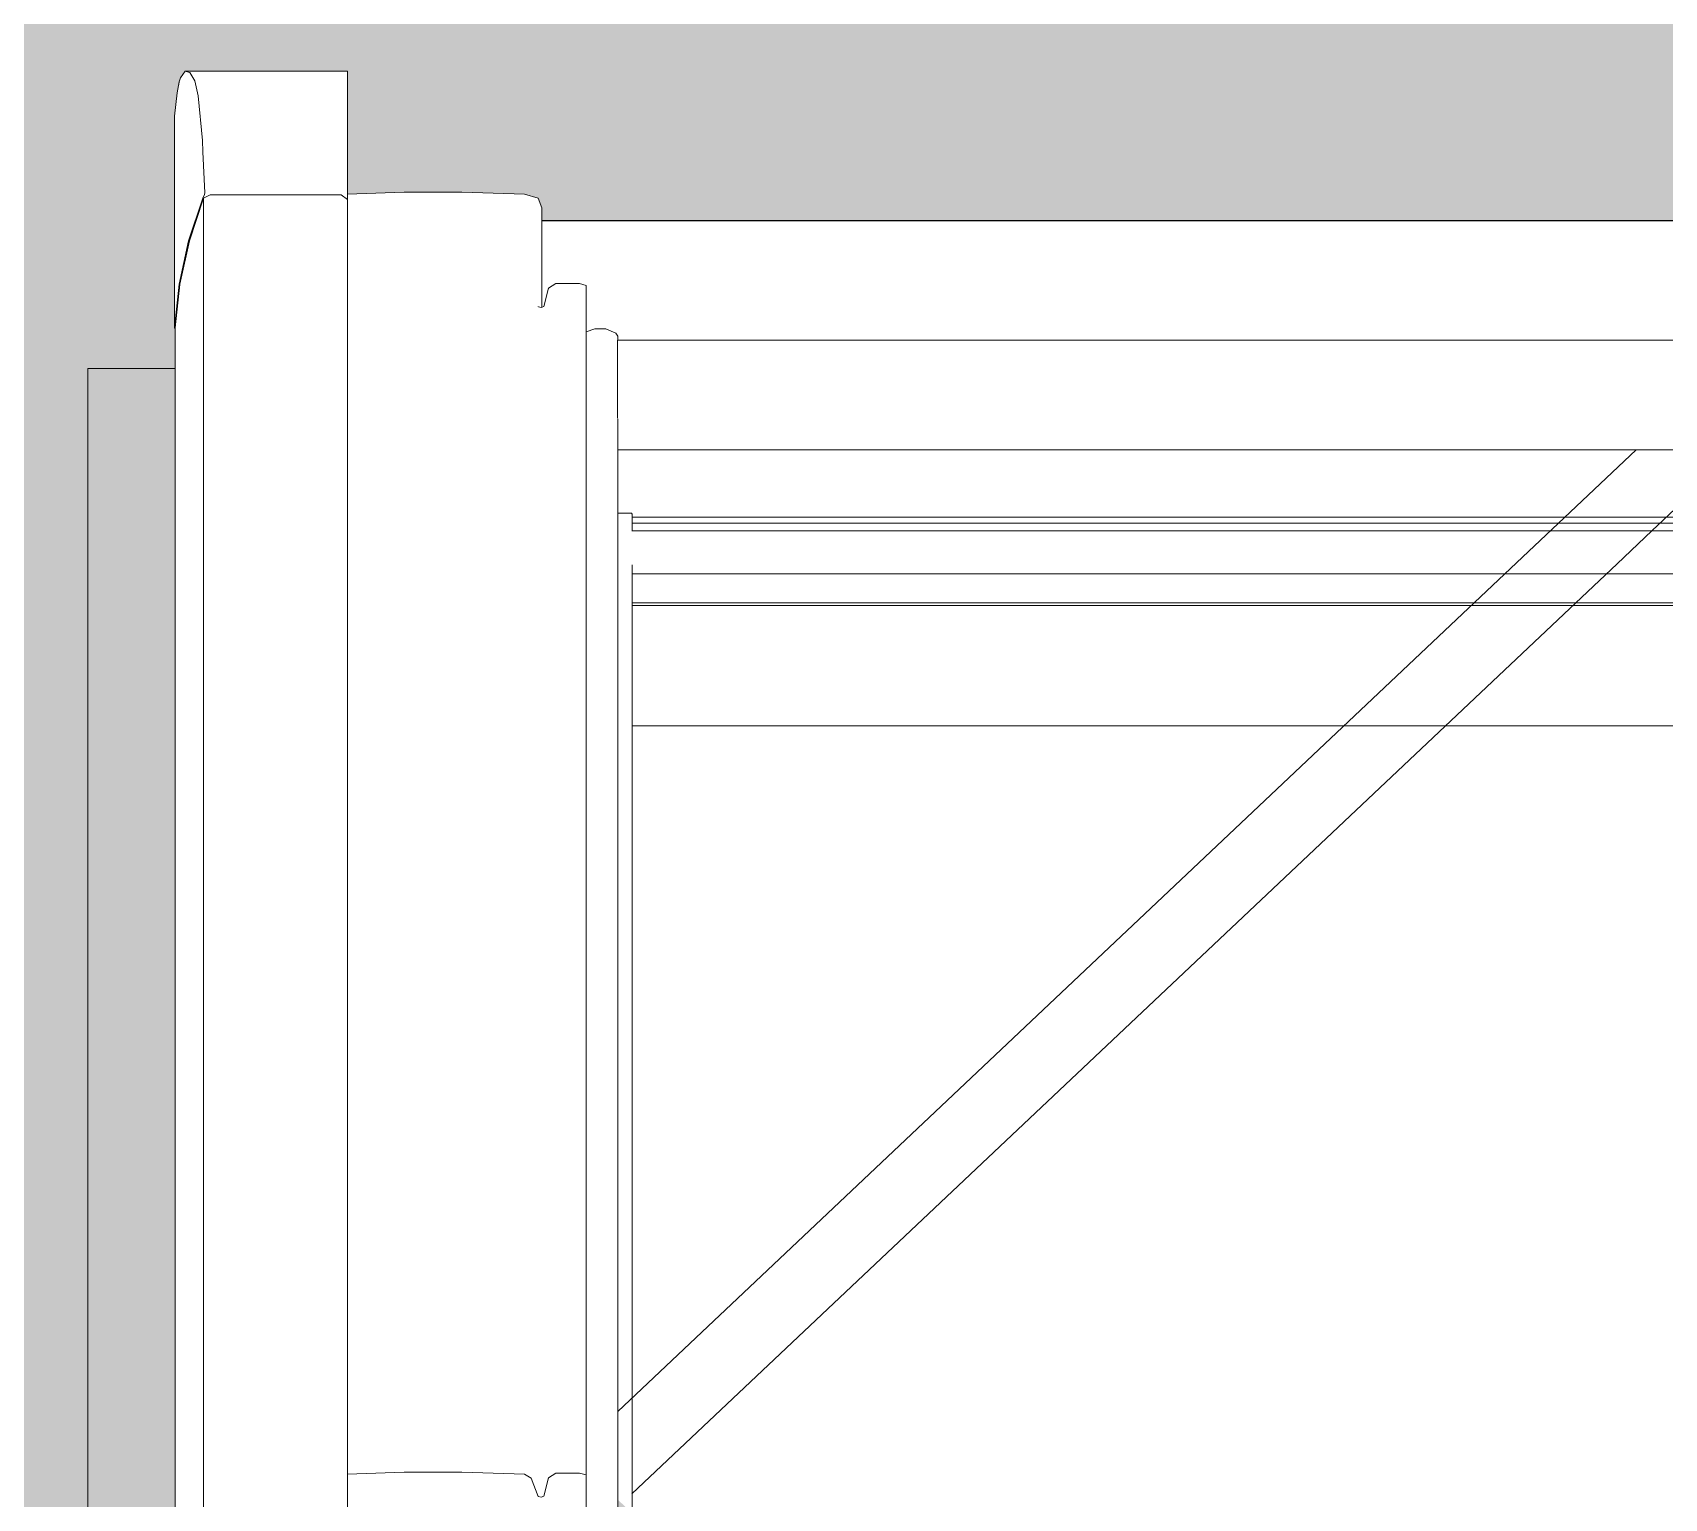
# Model space of a CAD drawing. Header units: metres. Extents: x -208 to 1512, y -277 to 123.
# Drawn here: x 841.4337 to 841.8912, y -2.5162 to -2.1051 of the extents above; entities that cross this region are included whole.
import ezdxf

# ---------------------------------------------------------------- set-up
doc = ezdxf.new("R2010")
doc.units = ezdxf.units.M
doc.header["$MEASUREMENT"] = 0
doc.linetypes.add('Wipeout_Contour', pattern=[1, 0, -1])
for name, color, linetype in [('325 Dachfenster', 7, 'Continuous'), ('330 Dachaufbau', 7, 'Continuous'), ('918 Lageplan Beschriftung.x', 7, 'Continuous')]:
    doc.layers.add(name, color=color, linetype=linetype)

# ---------------------------------------------------------------- blocks, each defined once
blk = doc.blocks.new('Dachfläche_60_5', base_point=(837.91228, -4.6))
at = {"layer": '330 Dachaufbau', "linetype": 'Continuous', "lineweight": 0, "true_color": 0x000000}
h = blk.add_hatch(color=18, dxfattribs=at)
h.paths.add_polyline_path([(844.09731, -4.5), (844.09716, -4.54333), (844.09697, -4.6), (844.22771, -4.6), (844.24327, 0.07), (843.21228, 0.07), (843.21228, -0.77152), (841.46228, -0.77152), (841.46228, 0.07), (840.45228, 0.07), (840.45228, -0.4), (840.76228, -0.4), (840.76228, -0.73528), (837.91228, -0.73528), (837.91228, -4.5)])
h.paths.add_polyline_path([(843.18728, -3.79873), (841.48728, -3.79873), (841.48728, -2.1975), (843.18728, -2.1975)], flags=0)
h.paths.add_polyline_path([(840.24913, -2.1975), (840.24913, -3.79873), (838.54913, -3.79873), (838.54913, -2.1975)], flags=0)
at = {"color": 254, "linetype": 'Wipeout_Contour', "lineweight": 0, "ltscale": 3369.361312}
blk.add_wipeout([(843.18728, -2.22224), (843.18728, -2.1975), (841.48728, -2.1975), (841.48728, -2.22224)], dxfattribs=at).dxf.layer = '330 Dachaufbau'
at = {"color": 254, "linetype": 'Wipeout_Contour', "lineweight": 0, "ltscale": 3369.361913}
blk.add_wipeout([(843.18728, -2.27528), (843.18728, -2.2576), (841.48728, -2.2576), (841.48728, -2.27528)], dxfattribs=at).dxf.layer = '330 Dachaufbau'
at = {"layer": '330 Dachaufbau', "color": 7, "linetype": 'Continuous', "lineweight": 18, "flags": 128}
for points in [[(843.18728, -2.1975), (841.48728, -2.1975)], [(841.48728, -2.27528), (843.18728, -2.27528)]]:
    blk.add_lwpolyline(points, dxfattribs=at)
at = {"color": 254, "linetype": 'Wipeout_Contour', "lineweight": 0, "ltscale": 3369.36163}
blk.add_wipeout([(843.18728, -2.2576), (843.18728, -2.22224), (841.48728, -2.22224), (841.48728, -2.2576)], dxfattribs=at).dxf.layer = '330 Dachaufbau'
at = {"layer": '330 Dachaufbau', "color": 7, "linetype": 'Continuous', "lineweight": 18, "flags": 128}
blk.add_lwpolyline([(841.48728, -2.1975), (841.48728, -3.79873)], dxfattribs=at)
blk = doc.blocks.new('VELUX SlopeRoofBundle[39]_5', base_point=(825.25728, 0))
at = {"color": 254, "linetype": 'Wipeout_Contour', "lineweight": 0, "ltscale": 3365.987721}
blk.add_wipeout([(841.4801, -2.1228), (841.48131, -2.13533), (841.52193, -2.13533), (841.52193, -2.1228)], dxfattribs=at).dxf.layer = '325 Dachfenster'
at = {"color": 254, "linetype": 'Wipeout_Contour', "lineweight": 0, "ltscale": 3366.106809}
blk.add_wipeout([(841.48143, -2.13852), (841.48143, -2.15157), (841.48185, -2.15046), (841.48194, -2.15004)], dxfattribs=at).dxf.layer = '325 Dachfenster'
at = {"color": 254, "linetype": 'Wipeout_Contour', "lineweight": 0, "ltscale": 6735.217133}
blk.add_wipeout([(841.59763, -2.2132), (841.59773, -2.21347), (841.59773, -2.21425), (842.20053, -2.21425), (842.20053, -2.21347), (842.20063, -2.2132), (842.20063, -2.21235), (841.59763, -2.21235)], dxfattribs=at).dxf.layer = '325 Dachfenster'
at = {"color": 254, "linetype": 'Wipeout_Contour', "lineweight": 0, "ltscale": 3367.608858}
blk.add_wipeout([(841.59773, -2.22217), (842.20053, -2.22217), (842.20053, -2.2221), (841.59773, -2.2221)], dxfattribs=at).dxf.layer = '325 Dachfenster'
at = {"color": 254, "linetype": 'Wipeout_Contour', "lineweight": 0, "ltscale": 3366.136235}
blk.add_wipeout([(841.53783, -2.50891), (841.52193, -2.50942), (841.52193, -2.69331), (841.53783, -2.69331)], dxfattribs=at).dxf.layer = '325 Dachfenster'
at = {"color": 254, "linetype": 'Wipeout_Contour', "lineweight": 0, "ltscale": 3366.306846}
blk.add_wipeout([(841.57163, -2.50947), (841.57163, -2.69331), (841.57343, -2.69331), (841.57343, -2.51053)], dxfattribs=at).dxf.layer = '325 Dachfenster'
at = {"color": 254, "linetype": 'Wipeout_Contour', "lineweight": 0, "ltscale": 3366.368635}
blk.add_wipeout([(841.58703, -2.50919), (841.58703, -2.69331), (841.58893, -2.69331), (841.58893, -2.50968)], dxfattribs=at).dxf.layer = '325 Dachfenster'
at = {"color": 254, "linetype": 'Wipeout_Contour', "lineweight": 0, "ltscale": 3367.60875}
blk.add_wipeout([(841.59763, -2.21235), (842.20063, -2.21235), (842.20063, -2.2115), (841.59763, -2.2115)], dxfattribs=at).dxf.layer = '325 Dachfenster'
at = {"color": 254, "linetype": 'Wipeout_Contour', "lineweight": 0, "ltscale": 3367.608843}
blk.add_wipeout([(841.59773, -2.21934), (841.59773, -2.2221), (842.20053, -2.2221), (842.20053, -2.21934)], dxfattribs=at).dxf.layer = '325 Dachfenster'
at = {"color": 254, "linetype": 'Wipeout_Contour', "lineweight": 0, "ltscale": 3366.268035}
blk.add_wipeout([(841.55403, -2.50891), (841.55403, -2.69331), (841.57163, -2.69331), (841.57163, -2.50947)], dxfattribs=at).dxf.layer = '325 Dachfenster'
at = {"color": 254, "linetype": 'Wipeout_Contour', "lineweight": 0, "ltscale": 3367.608719}
blk.add_wipeout([(841.59763, -2.2115), (842.20063, -2.2115), (842.20063, -2.20648), (841.59763, -2.20648)], dxfattribs=at).dxf.layer = '325 Dachfenster'
at = {"color": 254, "linetype": 'Wipeout_Contour', "lineweight": 0, "ltscale": 3367.60878}
blk.add_wipeout([(841.59773, -2.21531), (842.20053, -2.21531), (842.20053, -2.21425), (841.59773, -2.21425)], dxfattribs=at).dxf.layer = '325 Dachfenster'
at = {"color": 254, "linetype": 'Wipeout_Contour', "lineweight": 0, "ltscale": 3366.200426}
blk.add_wipeout([(841.53783, -2.69331), (841.55403, -2.69331), (841.55403, -2.50891), (841.53783, -2.50891)], dxfattribs=at).dxf.layer = '325 Dachfenster'
at = {"color": 254, "linetype": 'Wipeout_Contour', "lineweight": 0, "ltscale": 3366.314521}
blk.add_wipeout([(841.57343, -2.51053), (841.57343, -2.69331), (841.57543, -2.69331), (841.57543, -2.51569)], dxfattribs=at).dxf.layer = '325 Dachfenster'
at = {"color": 254, "linetype": 'Wipeout_Contour', "lineweight": 0, "ltscale": 3366.13323}
blk.add_wipeout([(841.52193, -2.50942), (841.53783, -2.50891), (841.53783, -2.17519), (841.52193, -2.1757)], dxfattribs=at).dxf.layer = '325 Dachfenster'
at = {"color": 254, "linetype": 'Wipeout_Contour', "lineweight": 0, "ltscale": 3367.608789}
blk.add_wipeout([(841.59773, -2.21531), (841.59773, -2.21595), (842.20053, -2.21595), (842.20053, -2.21531)], dxfattribs=at).dxf.layer = '325 Dachfenster'
at = {"color": 254, "linetype": 'Wipeout_Contour', "lineweight": 0, "ltscale": 3366.32327}
blk.add_wipeout([(841.57623, -2.51591), (841.57623, -2.69331), (841.57703, -2.69331), (841.57703, -2.51562)], dxfattribs=at).dxf.layer = '325 Dachfenster'
at = {"color": 254, "linetype": 'Wipeout_Contour', "lineweight": 0, "ltscale": 3367.608814}
blk.add_wipeout([(841.59773, -2.21934), (842.20053, -2.21934), (842.20053, -2.21666), (841.59773, -2.21666)], dxfattribs=at).dxf.layer = '325 Dachfenster'
at = {"color": 254, "linetype": 'Wipeout_Contour', "lineweight": 0, "ltscale": 3366.320069}
blk.add_wipeout([(841.57543, -2.51569), (841.57543, -2.69331), (841.57623, -2.69331), (841.57623, -2.51591)], dxfattribs=at).dxf.layer = '325 Dachfenster'
at = {"color": 254, "linetype": 'Wipeout_Contour', "lineweight": 0, "ltscale": 3367.608796}
blk.add_wipeout([(841.59773, -2.21595), (841.59773, -2.21666), (842.20053, -2.21666), (842.20053, -2.21595)], dxfattribs=at).dxf.layer = '325 Dachfenster'
at = {"color": 254, "linetype": 'Wipeout_Contour', "lineweight": 0, "ltscale": 3366.327521}
blk.add_wipeout([(841.57703, -2.51562), (841.57703, -2.69331), (841.57833, -2.69331), (841.57833, -2.51046)], dxfattribs=at).dxf.layer = '325 Dachfenster'
at = {"color": 254, "linetype": 'Wipeout_Contour', "lineweight": 0, "ltscale": 3366.31146}
blk.add_wipeout([(841.57543, -2.18197), (841.57343, -2.17681), (841.57343, -2.51053), (841.57543, -2.51569)], dxfattribs=at).dxf.layer = '325 Dachfenster'
at = {"color": 254, "linetype": 'Wipeout_Contour', "lineweight": 0, "ltscale": 3366.334248}
blk.add_wipeout([(841.57833, -2.69331), (841.58043, -2.69331), (841.58043, -2.50919), (841.57833, -2.51046)], dxfattribs=at).dxf.layer = '325 Dachfenster'
at = {"color": 254, "linetype": 'Wipeout_Contour', "lineweight": 0, "ltscale": 3366.26503}
blk.add_wipeout([(841.55403, -2.17519), (841.55403, -2.50891), (841.57163, -2.50947), (841.57163, -2.17575)], dxfattribs=at).dxf.layer = '325 Dachfenster'
at = {"color": 254, "linetype": 'Wipeout_Contour', "lineweight": 0, "ltscale": 3366.351627}
blk.add_wipeout([(841.58703, -2.50919), (841.58043, -2.50919), (841.58043, -2.69331), (841.58703, -2.69331)], dxfattribs=at).dxf.layer = '325 Dachfenster'
at = {"color": 254, "linetype": 'Wipeout_Contour', "lineweight": 0, "ltscale": 3366.19743}
blk.add_wipeout([(841.53783, -2.17519), (841.53783, -2.50891), (841.55403, -2.50891), (841.55403, -2.17519)], dxfattribs=at).dxf.layer = '325 Dachfenster'
at = {"color": 254, "linetype": 'Wipeout_Contour', "lineweight": 0, "ltscale": 3366.303837}
blk.add_wipeout([(841.57163, -2.17575), (841.57163, -2.50947), (841.57343, -2.51053), (841.57343, -2.17681)], dxfattribs=at).dxf.layer = '325 Dachfenster'
at = {"color": 254, "linetype": 'Wipeout_Contour', "lineweight": 0, "ltscale": 3366.36537}
blk.add_wipeout([(841.58703, -2.1755), (841.58703, -2.50919), (841.58893, -2.50968), (841.58893, -2.176)], dxfattribs=at).dxf.layer = '325 Dachfenster'
at = {"color": 254, "linetype": 'Wipeout_Contour', "lineweight": 0, "ltscale": 3366.131219}
blk.add_wipeout([(841.52193, -2.1757), (841.53783, -2.17519), (841.53783, -2.14987), (841.52193, -2.15039)], dxfattribs=at).dxf.layer = '325 Dachfenster'
at = {"color": 254, "linetype": 'Wipeout_Contour', "lineweight": 0, "ltscale": 5050.221632}
blk.add_wipeout([(841.57553, -2.182), (841.57543, -2.18197), (841.57543, -2.51569), (841.57623, -2.51591), (841.57623, -2.18222), (841.57553, -2.18204)], dxfattribs=at).dxf.layer = '325 Dachfenster'
at = {"layer": '325 Dachfenster', "linetype": 'Continuous', "lineweight": 0, "flags": 128}
blk.add_lwpolyline([(841.57343, -2.51053), (841.57163, -2.50947)], dxfattribs=at)
at = {"color": 254, "linetype": 'Wipeout_Contour', "lineweight": 0, "ltscale": 3366.19544}
blk.add_wipeout([(841.55403, -2.14987), (841.53783, -2.14987), (841.53783, -2.17519), (841.55403, -2.17519)], dxfattribs=at).dxf.layer = '325 Dachfenster'
at = {"color": 254, "linetype": 'Wipeout_Contour', "lineweight": 0, "ltscale": 11783.939743}
blk.add_wipeout([(841.47343, -2.18793), (841.47363, -2.18808), (841.47363, -2.18793), (841.47493, -2.17569), (841.47763, -2.16352), (841.48163, -2.15157), (841.48343, -2.15061), (841.52023, -2.15061), (841.52193, -2.15186), (841.52193, -2.15046), (841.48185, -2.15046), (841.48143, -2.15157), (841.47743, -2.16352), (841.47473, -2.17569)], dxfattribs=at).dxf.layer = '325 Dachfenster'
at = {"color": 254, "linetype": 'Wipeout_Contour', "lineweight": 0, "ltscale": 3366.320298}
blk.add_wipeout([(841.57623, -2.18222), (841.57623, -2.51591), (841.57703, -2.51562), (841.57703, -2.18194)], dxfattribs=at).dxf.layer = '325 Dachfenster'
at = {"color": 254, "linetype": 'Wipeout_Contour', "lineweight": 0, "ltscale": 4207.29318}
blk.add_wipeout([(841.47343, -2.12852), (841.47343, -2.18793), (841.47473, -2.17569), (841.47473, -2.11886), (841.4742, -2.12203)], dxfattribs=at).dxf.layer = '325 Dachfenster'
at = {"color": 254, "linetype": 'Wipeout_Contour', "lineweight": 0, "ltscale": 3366.324499}
blk.add_wipeout([(841.57703, -2.18194), (841.57703, -2.51562), (841.57833, -2.51046), (841.57833, -2.17678)], dxfattribs=at).dxf.layer = '325 Dachfenster'
at = {"layer": '325 Dachfenster', "linetype": 'Continuous', "lineweight": 0, "flags": 128}
for points in [[(841.57543, -2.51569), (841.57343, -2.51053)], [(841.57623, -2.51591), (841.57543, -2.51569)], [(841.57703, -2.51562), (841.57623, -2.51591)]]:
    blk.add_lwpolyline(points, dxfattribs=at)
at = {"color": 254, "linetype": 'Wipeout_Contour', "lineweight": 0, "ltscale": 5049.09431}
blk.add_wipeout([(841.47473, -2.17569), (841.47743, -2.16352), (841.47743, -2.11619), (841.47643, -2.11589), (841.47513, -2.11774), (841.47473, -2.11886)], dxfattribs=at).dxf.layer = '325 Dachfenster'
at = {"color": 254, "linetype": 'Wipeout_Contour', "lineweight": 0, "ltscale": 2525.226243}
blk.add_wipeout([(841.57163, -2.17575), (841.57543, -2.1515), (841.57163, -2.15044)], dxfattribs=at).dxf.layer = '325 Dachfenster'
at = {"color": 254, "linetype": 'Wipeout_Contour', "lineweight": 0, "ltscale": 3366.331279}
blk.add_wipeout([(841.58043, -2.1755), (841.57833, -2.17678), (841.57833, -2.51046), (841.58043, -2.50919)], dxfattribs=at).dxf.layer = '325 Dachfenster'
at = {"color": 254, "linetype": 'Wipeout_Contour', "lineweight": 0, "ltscale": 6731.719533}
blk.add_wipeout([(841.47743, -2.11619), (841.47743, -2.16352), (841.48143, -2.15157), (841.48143, -2.13852), (841.48131, -2.13533), (841.4801, -2.1228), (841.47914, -2.11859), (841.47773, -2.11624)], dxfattribs=at).dxf.layer = '325 Dachfenster'
at = {"color": 254, "linetype": 'Wipeout_Contour', "lineweight": 0, "ltscale": 2524.756783}
blk.add_wipeout([(841.57543, -2.1515), (841.57163, -2.17575), (841.57343, -2.17681)], dxfattribs=at).dxf.layer = '325 Dachfenster'
at = {"color": 254, "linetype": 'Wipeout_Contour', "lineweight": 0, "ltscale": 4207.047148}
blk.add_wipeout([(841.47363, -2.18793), (841.47363, -2.75824), (841.47473, -2.74788), (841.47493, -2.74698), (841.47493, -2.17569)], dxfattribs=at).dxf.layer = '325 Dachfenster'
at = {"color": 254, "linetype": 'Wipeout_Contour', "lineweight": 0, "ltscale": 3366.348703}
blk.add_wipeout([(841.58703, -2.1755), (841.58043, -2.1755), (841.58043, -2.50919), (841.58703, -2.50919)], dxfattribs=at).dxf.layer = '325 Dachfenster'
at = {"layer": '325 Dachfenster', "linetype": 'Continuous', "lineweight": 0, "flags": 128}
for points in [[(841.57833, -2.51046), (841.57703, -2.51562)], [(841.58043, -2.50919), (841.57833, -2.51046)]]:
    blk.add_lwpolyline(points, dxfattribs=at)
at = {"color": 254, "linetype": 'Wipeout_Contour', "lineweight": 0, "ltscale": 4207.939879}
blk.add_wipeout([(841.47643, -2.11589), (841.47743, -2.11619), (841.47773, -2.11624), (841.52193, -2.11624), (841.52193, -2.11589)], dxfattribs=at).dxf.layer = '325 Dachfenster'
at = {"color": 254, "linetype": 'Wipeout_Contour', "lineweight": 0, "ltscale": 3365.991884}
blk.add_wipeout([(841.52193, -2.11859), (841.47914, -2.11859), (841.4801, -2.1228), (841.52193, -2.1228)], dxfattribs=at).dxf.layer = '325 Dachfenster'
at = {"color": 254, "linetype": 'Wipeout_Contour', "lineweight": 0, "ltscale": 4207.983558}
blk.add_wipeout([(841.48131, -2.13533), (841.48143, -2.13852), (841.48194, -2.15004), (841.52193, -2.15004), (841.52193, -2.13533)], dxfattribs=at).dxf.layer = '325 Dachfenster'
at = {"color": 254, "linetype": 'Wipeout_Contour', "lineweight": 0, "ltscale": 3365.978814}
blk.add_wipeout([(841.57543, -2.1515), (841.57343, -2.17681), (841.57543, -2.1819), (841.57643, -2.15426)], dxfattribs=at).dxf.layer = '325 Dachfenster'
at = {"color": 254, "linetype": 'Wipeout_Contour', "lineweight": 0, "ltscale": 4206.977883}
blk.add_wipeout([(841.47493, -2.17569), (841.47493, -2.74698), (841.47743, -2.73571), (841.47763, -2.73511), (841.47763, -2.16352)], dxfattribs=at).dxf.layer = '325 Dachfenster'
at = {"color": 254, "linetype": 'Wipeout_Contour', "lineweight": 0, "ltscale": 11786.632685}
blk.add_wipeout([(841.58893, -2.18898), (841.59133, -2.18816), (841.59443, -2.18823), (841.59723, -2.18936), (841.59773, -2.19021), (841.59773, -2.19134), (842.20053, -2.19134), (842.20053, -2.19021), (842.20103, -2.18936), (842.20383, -2.18823), (842.20693, -2.18816), (842.20933, -2.18898), (842.20933, -2.18441), (841.58893, -2.18441)], dxfattribs=at).dxf.layer = '325 Dachfenster'
at = {"layer": '325 Dachfenster', "linetype": 'Continuous', "lineweight": 0, "flags": 128}
for points in [[(841.47343, -2.12852), (841.47343, -2.18793)], [(841.47343, -2.18793), (841.47363, -2.18808)], [(841.47363, -2.18793), (841.47363, -2.75824)]]:
    blk.add_lwpolyline(points, dxfattribs=at)
at = {"color": 254, "linetype": 'Wipeout_Contour', "lineweight": 0, "ltscale": 3365.980143}
blk.add_wipeout([(841.52193, -2.11624), (841.47773, -2.11624), (841.47914, -2.11859), (841.52193, -2.11859)], dxfattribs=at).dxf.layer = '325 Dachfenster'
at = {"color": 254, "linetype": 'Wipeout_Contour', "lineweight": 0, "ltscale": 3366.017137}
blk.add_wipeout([(841.48185, -2.15046), (841.52193, -2.15046), (841.52193, -2.15004), (841.48194, -2.15004)], dxfattribs=at).dxf.layer = '325 Dachfenster'
at = {"color": 254, "linetype": 'Wipeout_Contour', "lineweight": 0, "ltscale": 3366.263018}
blk.add_wipeout([(841.57163, -2.15044), (841.55403, -2.14987), (841.55403, -2.17519), (841.57163, -2.17575)], dxfattribs=at).dxf.layer = '325 Dachfenster'
at = {"color": 254, "linetype": 'Wipeout_Contour', "lineweight": 0, "ltscale": 5891.529888}
blk.add_wipeout([(841.57543, -2.1819), (841.57546, -2.18198), (841.57553, -2.182), (841.57553, -2.18204), (841.57623, -2.18222), (841.57643, -2.18215), (841.57643, -2.15426)], dxfattribs=at).dxf.layer = '325 Dachfenster'
at = {"color": 254, "linetype": 'Wipeout_Contour', "lineweight": 0, "ltscale": 3366.37536}
blk.add_wipeout([(841.58893, -2.18898), (841.58893, -2.69331), (841.59133, -2.69331), (841.59133, -2.18816)], dxfattribs=at).dxf.layer = '325 Dachfenster'
at = {"color": 254, "linetype": 'Wipeout_Contour', "lineweight": 0, "ltscale": 3367.608592}
blk.add_wipeout([(841.59763, -2.20216), (842.20063, -2.20216), (842.20063, -2.19156), (841.59763, -2.19156)], dxfattribs=at).dxf.layer = '325 Dachfenster'
at = {"layer": '325 Dachfenster', "linetype": 'Continuous', "lineweight": 0, "flags": 128}
for points in [[(841.47643, -2.11589), (841.52193, -2.11589)], [(841.57643, -2.15426), (841.57543, -2.1515)], [(841.58893, -2.50968), (841.58703, -2.50919), (841.58043, -2.50919)]]:
    blk.add_lwpolyline(points, dxfattribs=at)
at = {"color": 254, "linetype": 'Wipeout_Contour', "lineweight": 0, "ltscale": 4206.971024}
blk.add_wipeout([(841.47763, -2.16352), (841.47763, -2.73511), (841.48143, -2.72376), (841.48163, -2.72323), (841.48163, -2.15157)], dxfattribs=at).dxf.layer = '325 Dachfenster'
at = {"color": 254, "linetype": 'Wipeout_Contour', "lineweight": 0, "ltscale": 3367.608251}
blk.add_wipeout([(841.57643, -2.1579), (841.57643, -2.16985), (842.22183, -2.16985), (842.22183, -2.1579)], dxfattribs=at).dxf.layer = '325 Dachfenster'
at = {"color": 254, "linetype": 'Wipeout_Contour', "lineweight": 0, "ltscale": 3365.342165}
blk.add_wipeout([(841.57543, -2.1819), (841.57343, -2.17681), (841.57543, -2.18197), (841.57546, -2.18198)], dxfattribs=at).dxf.layer = '325 Dachfenster'
at = {"color": 254, "linetype": 'Wipeout_Contour', "lineweight": 0, "ltscale": 3366.386434}
blk.add_wipeout([(841.59133, -2.18816), (841.59133, -2.69331), (841.59443, -2.69331), (841.59443, -2.18823)], dxfattribs=at).dxf.layer = '325 Dachfenster'
at = {"color": 254, "linetype": 'Wipeout_Contour', "lineweight": 0, "ltscale": 3367.608536}
blk.add_wipeout([(841.59763, -2.19156), (842.20063, -2.19156), (842.20063, -2.19134), (841.59763, -2.19134)], dxfattribs=at).dxf.layer = '325 Dachfenster'
at = {"color": 254, "linetype": 'Wipeout_Contour', "lineweight": 0, "ltscale": 3367.60867}
blk.add_wipeout([(841.59763, -2.20216), (841.59763, -2.20648), (842.20063, -2.20648), (842.20063, -2.20216)], dxfattribs=at).dxf.layer = '325 Dachfenster'
at = {"layer": '325 Dachfenster', "linetype": 'Continuous', "lineweight": 0, "flags": 128}
blk.add_lwpolyline([(841.59133, -2.18816), (841.58893, -2.18898)], dxfattribs=at)
at = {"color": 254, "linetype": 'Wipeout_Contour', "lineweight": 0, "ltscale": 5049.596394}
blk.add_wipeout([(841.48163, -2.72323), (841.48188, -2.72258), (841.48197, -2.72249), (841.48343, -2.72249), (841.48343, -2.15061), (841.48163, -2.15157)], dxfattribs=at).dxf.layer = '325 Dachfenster'
at = {"color": 254, "linetype": 'Wipeout_Contour', "lineweight": 0, "ltscale": 3367.608189}
blk.add_wipeout([(841.57643, -2.1579), (842.22183, -2.1579), (842.22183, -2.15783), (841.57643, -2.15783)], dxfattribs=at).dxf.layer = '325 Dachfenster'
at = {"color": 254, "linetype": 'Wipeout_Contour', "lineweight": 0, "ltscale": 13470.433911}
blk.add_wipeout([(842.22183, -2.16985), (841.57643, -2.16985), (841.57643, -2.18215), (841.57703, -2.18194), (841.57833, -2.17678), (841.58043, -2.1755), (841.58703, -2.1755), (841.58893, -2.176), (841.58893, -2.18441), (842.20933, -2.18441), (842.20933, -2.176), (842.21123, -2.1755), (842.21783, -2.1755), (842.21993, -2.17678), (842.22123, -2.18194), (842.22183, -2.18215)], dxfattribs=at).dxf.layer = '325 Dachfenster'
at = {"color": 254, "linetype": 'Wipeout_Contour', "lineweight": 0, "ltscale": 3366.398244}
blk.add_wipeout([(841.59443, -2.18823), (841.59443, -2.69331), (841.59723, -2.69331), (841.59723, -2.18936)], dxfattribs=at).dxf.layer = '325 Dachfenster'
at = {"layer": '325 Dachfenster', "linetype": 'Continuous', "lineweight": 0, "flags": 128}
for points in [[(841.57643, -2.18215), (841.57643, -2.15426)], [(841.57643, -2.15783), (842.22183, -2.15783)], [(841.57703, -2.18194), (841.57833, -2.17678)], [(841.57833, -2.17678), (841.58043, -2.1755)], [(841.58043, -2.1755), (841.58703, -2.1755), (841.58893, -2.176)], [(841.58893, -2.176), (841.58893, -2.50968), (841.58893, -2.69331)], [(841.57546, -2.18198), (841.57543, -2.1819)], [(841.57553, -2.182), (841.57553, -2.18204)], [(841.57553, -2.18204), (841.57623, -2.18222)], [(841.57623, -2.18222), (841.57703, -2.18194)], [(841.59443, -2.18823), (841.59133, -2.18816)]]:
    blk.add_lwpolyline(points, dxfattribs=at)
at = {"color": 254, "linetype": 'Wipeout_Contour', "lineweight": 0, "ltscale": 3366.022232}
blk.add_wipeout([(841.48343, -2.15061), (841.48343, -2.72249), (841.52023, -2.72249), (841.52023, -2.15061)], dxfattribs=at).dxf.layer = '325 Dachfenster'
at = {"color": 254, "linetype": 'Wipeout_Contour', "lineweight": 0, "ltscale": 6731.202706}
blk.add_wipeout([(841.59723, -2.18936), (841.59723, -2.69331), (841.59773, -2.69331), (841.59773, -2.21347), (841.59763, -2.2132), (841.59763, -2.19134), (841.59773, -2.19134), (841.59773, -2.19021)], dxfattribs=at).dxf.layer = '325 Dachfenster'
at = {"layer": '325 Dachfenster', "linetype": 'Continuous', "lineweight": 0, "flags": 128}
for points in [[(841.47343, -2.12852), (841.4742, -2.12203), (841.47473, -2.11886), (841.47513, -2.11774), (841.47643, -2.11589), (841.47743, -2.11619), (841.47773, -2.11624), (841.47914, -2.11859), (841.4801, -2.1228), (841.48131, -2.13533), (841.48143, -2.13852), (841.48194, -2.15004)], [(841.48185, -2.15046), (841.48194, -2.15004)], [(841.48185, -2.15046), (841.48143, -2.15157), (841.47743, -2.16352), (841.47473, -2.17569), (841.47343, -2.18793)], [(841.47363, -2.18793), (841.47493, -2.17569), (841.47763, -2.16352), (841.48163, -2.15157)], [(841.48163, -2.15157), (841.48343, -2.15061)], [(841.48163, -2.15157), (841.48163, -2.72323)], [(841.59723, -2.18936), (841.59443, -2.18823)], [(841.59773, -2.19021), (841.59723, -2.18936)], [(841.59763, -2.19134), (841.59763, -2.19156)], [(841.59763, -2.19134), (842.20063, -2.19134)], [(841.59773, -2.19021), (841.59773, -2.19134)], [(841.59763, -2.19156), (841.59763, -2.20216), (841.59763, -2.20648), (841.59763, -2.2115), (841.59763, -2.21235), (841.59763, -2.2132)]]:
    blk.add_lwpolyline(points, dxfattribs=at)
at = {"color": 254, "linetype": 'Wipeout_Contour', "lineweight": 0, "ltscale": 3366.099245}
blk.add_wipeout([(841.52023, -2.15061), (841.52023, -2.72249), (841.52193, -2.72249), (841.52193, -2.15186)], dxfattribs=at).dxf.layer = '325 Dachfenster'
at = {"color": 254, "linetype": 'Wipeout_Contour', "lineweight": 0, "ltscale": 2525.587244}
blk.add_wipeout([(841.59773, -2.22217), (841.59773, -2.49183), (841.88326, -2.22217)], dxfattribs=at).dxf.layer = '325 Dachfenster'
at = {"layer": '325 Dachfenster', "linetype": 'Continuous', "lineweight": 0, "flags": 128}
for points in [[(841.52193, -2.15004), (841.52193, -2.13533), (841.52193, -2.1228), (841.52193, -2.11859), (841.52193, -2.11624), (841.52193, -2.11589)], [(841.57543, -2.1515), (841.57163, -2.15044), (841.55403, -2.14987), (841.53783, -2.14987), (841.52193, -2.15039)], [(841.52193, -2.15046), (841.52193, -2.15004)], [(841.48343, -2.15061), (841.52023, -2.15061)], [(841.52023, -2.15061), (841.52193, -2.15186)], [(841.52193, -2.15186), (841.52193, -2.15046)], [(841.52193, -2.15186), (841.52193, -2.72249)], [(841.57163, -2.50947), (841.55403, -2.50891), (841.53783, -2.50891), (841.52193, -2.50942)]]:
    blk.add_lwpolyline(points, dxfattribs=at)
at = {"color": 254, "linetype": 'Wipeout_Contour', "lineweight": 0, "ltscale": 6735.224534}
blk.add_wipeout([(841.59773, -2.51658), (841.78487, -2.69331), (842.01339, -2.69331), (842.20053, -2.51658), (842.20053, -2.49183), (841.91501, -2.22217), (841.88326, -2.22217), (841.59773, -2.49183)], dxfattribs=at).dxf.layer = '325 Dachfenster'
at = {"layer": '325 Dachfenster', "linetype": 'Continuous', "lineweight": 0, "flags": 128}
for points in [[(841.59773, -2.21347), (841.59773, -2.69331)], [(841.59773, -2.2221), (842.20053, -2.2221)], [(841.88326, -2.22217), (841.59773, -2.49183)], [(841.59773, -2.22217), (842.20053, -2.22217)], [(841.89913, -2.23405), (841.88768, -2.24487), (841.87794, -2.25406), (841.6017, -2.51496)], [(841.59773, -2.23992), (841.60163, -2.23992)], [(841.60163, -2.23992), (841.60183, -2.24013)], [(841.60183, -2.24013), (841.60183, -2.24487)], [(841.60183, -2.24098), (842.19643, -2.24098)], [(841.6017, -2.24487), (842.19657, -2.24487)], [(841.60183, -2.24268), (842.19643, -2.24268)], [(841.60183, -2.25435), (841.60183, -2.69331)], [(841.60183, -2.25689), (842.19643, -2.25689)], [(841.60183, -2.26502), (842.19643, -2.26502)], [(841.60183, -2.2658), (842.19643, -2.2658)], [(841.60183, -2.29953), (842.19643, -2.29953)]]:
    blk.add_lwpolyline(points, dxfattribs=at)
blk = doc.blocks.new('Dachfläche_70_5', base_point=(843.22913, -2.19932))
at = {"layer": '325 Dachfenster', "color": 7, "linetype": 'Continuous', "lineweight": 13, "true_color": 0xf4f4f4, "flags": 128}
for points in [[(841.44913, -2.19932), (841.47363, -2.19932)], [(841.44913, -4.55782), (841.44913, -2.19932)], [(842.19643, -2.31926), (841.60183, -2.31926)], [(841.60183, -2.3636), (842.19643, -2.3636)]]:
    blk.add_lwpolyline(points, dxfattribs=at)
at = {"layer": '325 Dachfenster', "linetype": 'Continuous', "lineweight": 0}
blk.add_blockref('VELUX SlopeRoofBundle[39]_5', (825.25728, 0), dxfattribs=at)

msp = doc.modelspace()

# ---------------------------------------------------------------- block references
at = {"layer": '330 Dachaufbau', "color": 7, "linetype": 'Continuous', "lineweight": 18}
msp.add_blockref('Dachfläche_60_5', (837.91228, -4.6), dxfattribs=at)

# ---------------------------------------------------------------- next in the draw order: hatches: boundary and pattern name
at = {"layer": '918 Lageplan Beschriftung.x', "linetype": 'Continuous', "lineweight": 0, "true_color": 0x3f0000}
msp.add_hatch(color=18, dxfattribs=at).paths.add_polyline_path([(825.31254, -15.07), (830.63228, -15.07), (830.63228, -15.97), (838.86228, -15.97), (838.86228, -15.07), (844.19207, -15.07), (844.24254, 0.07), (838.34728, 0.07), (838.34728, 0.8), (831.14728, 0.8), (831.14728, 0.07), (825.25702, 0.07)])

# ---------------------------------------------------------------- next in the draw order: block references
at = {"layer": '325 Dachfenster', "color": 7, "linetype": 'Continuous', "lineweight": 13, "true_color": 0xf4f4f4}
msp.add_blockref('Dachfläche_70_5', (843.22913, -2.19932), dxfattribs=at)

doc.saveas('drawing.dxf')
